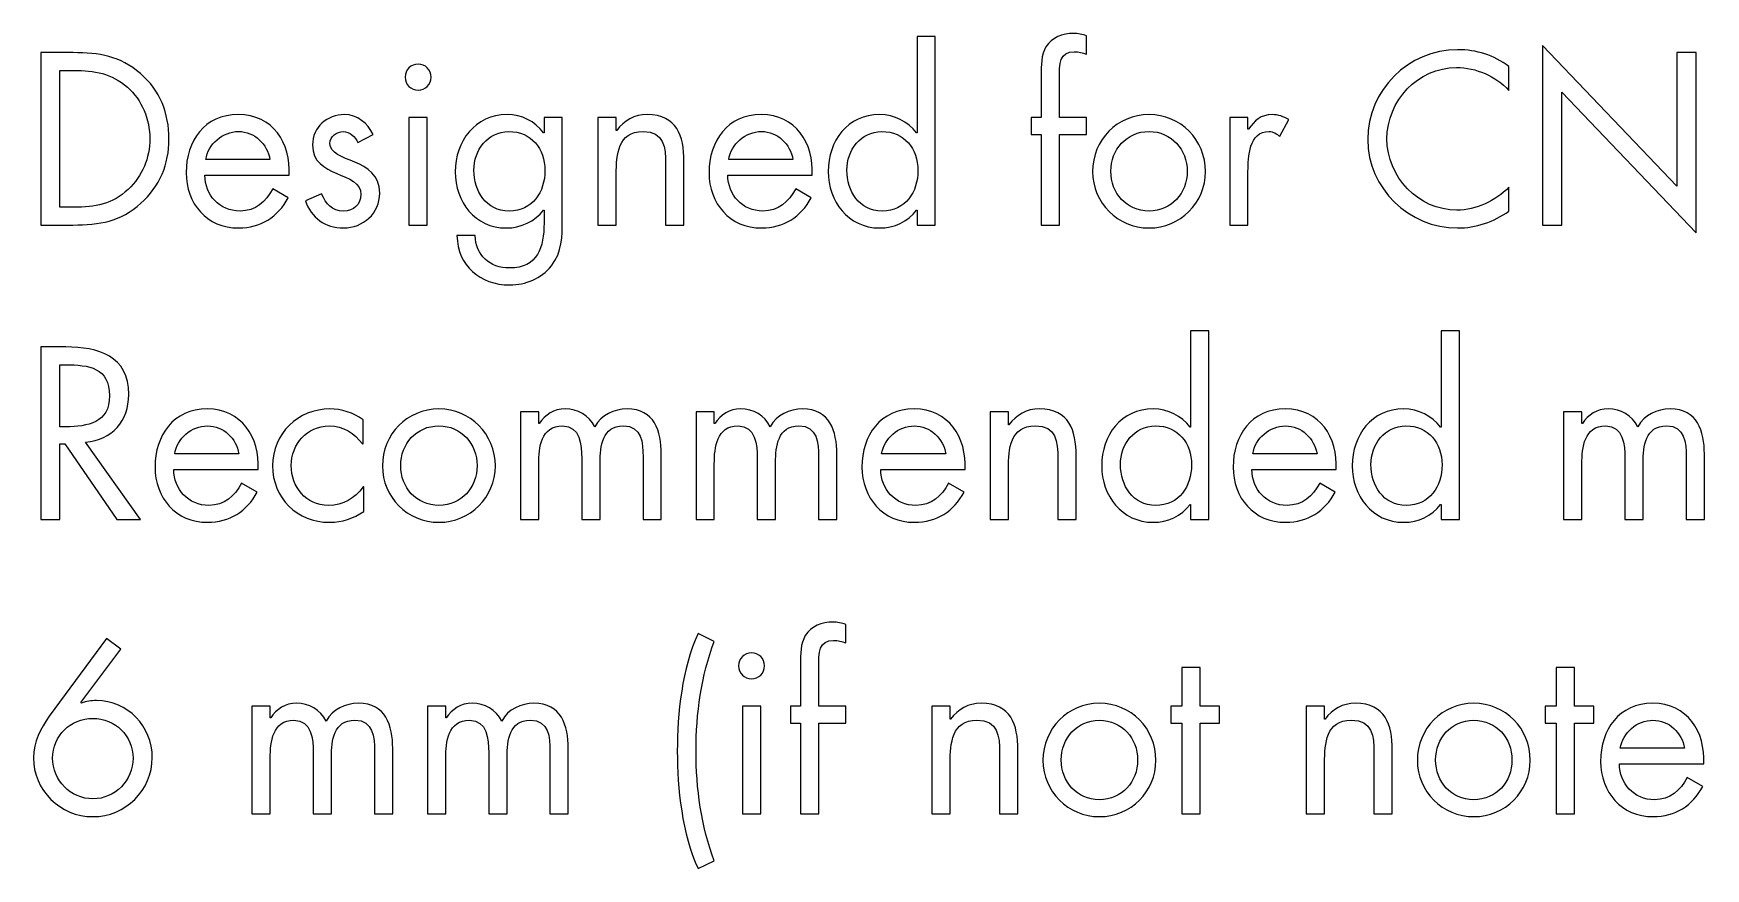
# Model space of a CAD drawing. Extents: x 150 to 6088, y 37 to 2750.
# Drawn here: x 4627.3 to 5066.1, y 759.3 to 978.4 of the extents above; entities that cross this region are included whole.
import ezdxf

# ---------------------------------------------------------------- set-up
doc = ezdxf.new("R2010")
doc.units = 0
doc.layers.add('00_Layout', color=7, linetype='CONTINUOUS')

msp = doc.modelspace()

# ---------------------------------------------------------------- linework, layer by layer
at = {"layer": '00_Layout', "color": 7}
for p, q in [((4863.943643, 977.613607), (4859.145964, 977.613607)), ((4859.145964, 977.613607), (4859.145964, 952.30534)), ((4863.943643, 928.136552), (4863.943643, 977.613607)), ((4903.645345, 972.935757), (4903.645345, 977.793523)), ((5058.553523, 938.331825), (5023.289933, 975.274669)), ((5023.289933, 975.274669), (5023.289933, 928.136552)), ((4637.728825, 973.355571), (4629.212699, 973.355571)), ((4629.212699, 973.355571), (4629.212699, 928.136552)), ((4728.226711, 970.356949), (4728.226711, 970.356949)), ((5014.474035, 963.460149), (5014.474035, 969.697264)), ((5063.591178, 973.355571), (5058.553523, 973.355571)), ((5058.553523, 973.355571), (5058.553523, 938.331825)), ((5063.591178, 926.097492), (5063.591178, 973.355571)), ((4634.250355, 932.814375), (4634.250355, 968.677748)), ((4634.250355, 968.677748), (4637.908741, 968.677748)), ((4891.71081, 967.538269), (4891.71081, 956.323479)), ((4896.508754, 956.323479), (4896.508754, 965.859042)), ((5028.327588, 928.136552), (5028.327588, 962.980381)), ((5028.327588, 962.980381), (5063.591178, 926.097492)), ((4730.625683, 956.323479), (4725.828004, 956.323479)), ((4725.828004, 956.323479), (4725.828004, 928.136552)), ((4730.625683, 928.136552), (4730.625683, 956.323479)), ((4752.03572, 952.665173), (4752.03572, 952.665173)), ((4761.27151, 952.30534), (4761.15139, 952.30534)), ((4766.06919, 956.323479), (4761.27151, 956.323479)), ((4761.27151, 956.323479), (4761.27151, 952.30534)), ((4766.06919, 929.515901), (4766.06919, 956.323479)), ((4780.222515, 956.323479), (4775.424836, 956.323479)), ((4775.424836, 956.323479), (4775.424836, 928.136552)), ((4780.222515, 952.905043), (4780.222515, 956.323479)), ((4780.342636, 952.905043), (4780.222515, 952.905043)), ((4849.910174, 952.665173), (4849.910174, 952.665173)), ((4859.145964, 952.30534), (4859.026108, 952.30534)), ((4891.71081, 956.323479), (4889.072126, 956.323479)), ((4889.072126, 956.323479), (4889.072126, 951.885527)), ((4903.645345, 956.323479), (4896.508754, 956.323479)), ((4903.645345, 951.885527), (4903.645345, 956.323479)), ((4920.017726, 952.665173), (4920.017726, 952.665173)), ((4945.98573, 956.323479), (4941.188051, 956.323479)), ((4941.188051, 956.323479), (4941.188051, 928.136552)), ((4945.98573, 953.264876), (4945.98573, 956.323479)), ((4946.105586, 953.264876), (4945.98573, 953.264876)), ((4954.381734, 951.405759), (4956.66085, 955.78373)), ((4712.394079, 949.786512), (4716.412297, 951.885527)), ((4889.072126, 951.885527), (4891.71081, 951.885527)), ((4891.71081, 951.885527), (4891.71081, 928.136552)), ((4896.508754, 951.885527), (4903.645345, 951.885527)), ((4896.508754, 928.136552), (4896.508754, 951.885527)), ((4689.364796, 945.288579), (4672.512726, 945.288579)), ((4793.176751, 944.029165), (4793.176751, 928.136552)), ((4797.974431, 928.136552), (4797.974431, 944.868792)), ((4826.581118, 945.288579), (4809.729049, 945.288579)), ((4672.27275, 941.210485), (4694.402452, 941.210485)), ((4780.222515, 928.136552), (4780.222515, 941.510337)), ((4809.489072, 941.210485), (4831.618774, 941.210485)), ((4945.98573, 928.136552), (4945.98573, 942.230002)), ((4694.16274, 935.273222), (4690.084461, 937.61216)), ((4702.918577, 936.292765), (4698.660646, 934.493602)), ((4831.378798, 935.273222), (4827.300784, 937.61216)), ((5014.474035, 931.794858), (5014.474035, 938.031947)), ((4637.908741, 932.814375), (4634.250355, 932.814375)), ((4761.15139, 932.034729), (4761.27151, 932.034729)), ((4761.27151, 932.034729), (4761.27151, 928.676301)), ((4859.026108, 932.034729), (4859.145964, 932.034729)), ((4859.145964, 932.034729), (4859.145964, 928.136552)), ((4629.212699, 928.136552), (4637.608969, 928.136552)), ((4725.828004, 928.136552), (4730.625683, 928.136552)), ((4775.424836, 928.136552), (4780.222515, 928.136552)), ((4793.176751, 928.136552), (4797.974431, 928.136552)), ((4859.145964, 928.136552), (4863.943643, 928.136552)), ((4891.71081, 928.136552), (4896.508754, 928.136552)), ((4920.017726, 927.356906), (4920.017726, 927.356906)), ((4941.188051, 928.136552), (4945.98573, 928.136552)), ((5023.289933, 928.136552), (5028.327588, 928.136552)), ((4743.219823, 925.377827), (4738.422143, 925.377827)), ((4935.730502, 900.389282), (4930.932823, 900.389282)), ((4930.932823, 900.389282), (4930.932823, 875.081015)), ((4935.730502, 850.912226), (4935.730502, 900.389282)), ((5001.460003, 900.389282), (4996.662059, 900.389282)), ((4996.662059, 900.389282), (4996.662059, 875.081015)), ((5001.460003, 850.912226), (5001.460003, 900.389282)), ((4635.749746, 896.131246), (4629.212699, 896.131246)), ((4629.212699, 896.131246), (4629.212699, 850.912226)), ((4634.250355, 891.453422), (4635.749746, 891.453422)), ((4634.250355, 875.20095), (4634.250355, 891.453422)), ((4759.89224, 879.099154), (4755.094297, 879.099154)), ((4755.094297, 879.099154), (4755.094297, 850.912226)), ((4759.89224, 876.040577), (4759.89224, 879.099154)), ((4805.950807, 879.099154), (4801.152863, 879.099154)), ((4801.152863, 879.099154), (4801.152863, 850.912226)), ((4805.950807, 876.040577), (4805.950807, 879.099154)), ((4883.134889, 879.099154), (4878.33721, 879.099154)), ((4878.33721, 879.099154), (4878.33721, 850.912226)), ((4883.134889, 875.680745), (4883.134889, 879.099154)), ((5033.604956, 879.099154), (5028.807277, 879.099154)), ((5028.807277, 879.099154), (5028.807277, 850.912226)), ((5033.604956, 876.040577), (5033.604956, 879.099154)), ((4635.809806, 875.20095), (4634.250355, 875.20095)), ((4713.773614, 870.703043), (4713.773614, 877.060094)), ((4733.68426, 875.440847), (4733.68426, 875.440847)), ((4760.012096, 876.040577), (4759.89224, 876.040577)), ((4806.070663, 876.040577), (4805.950807, 876.040577)), ((4883.254745, 875.680745), (4883.134889, 875.680745)), ((4921.697033, 875.440847), (4921.697033, 875.440847)), ((4930.932823, 875.081015), (4930.812702, 875.081015)), ((4987.426533, 875.440847), (4987.426533, 875.440847)), ((4996.662059, 875.081015), (4996.542203, 875.081015)), ((5033.725077, 876.040577), (5033.604956, 876.040577)), ((4634.250355, 870.763024), (4635.509769, 870.763024)), ((4634.250355, 850.912226), (4634.250355, 870.763024)), ((4635.509769, 870.763024), (4649.183671, 850.912226)), ((4655.36062, 850.912226), (4640.967318, 871.182838)), ((4713.653493, 870.703043), (4713.773614, 870.703043)), ((4681.208768, 868.06428), (4664.356433, 868.06428)), ((4759.89224, 850.912226), (4759.89224, 865.485471)), ((4771.166906, 866.924801), (4771.166906, 850.912226)), ((4775.964585, 850.912226), (4775.964585, 865.845304)), ((4787.239514, 867.284634), (4787.239514, 850.912226)), ((4792.037193, 850.912226), (4792.037193, 868.06428)), ((4805.950807, 850.912226), (4805.950807, 865.485471)), ((4817.225472, 866.924801), (4817.225472, 850.912226)), ((4822.023416, 850.912226), (4822.023416, 865.845304)), ((4833.298081, 867.284634), (4833.298081, 850.912226)), ((4838.09576, 850.912226), (4838.09576, 868.06428)), ((4866.702448, 868.06428), (4849.850378, 868.06428)), ((4896.088861, 866.804866), (4896.088861, 850.912226)), ((4900.88654, 850.912226), (4900.88654, 867.644467)), ((4964.097213, 868.06428), (4947.245144, 868.06428)), ((5033.604956, 850.912226), (5033.604956, 865.485471)), ((5044.879886, 866.924801), (5044.879886, 850.912226)), ((5049.677565, 850.912226), (5049.677565, 865.845304)), ((5060.95223, 867.284634), (5060.95223, 850.912226)), ((5065.750174, 850.912226), (5065.750174, 868.06428)), ((4664.116722, 863.98616), (4686.246423, 863.98616)), ((4686.006447, 858.048923), (4681.928433, 860.387835)), ((4849.610402, 863.98616), (4871.740104, 863.98616)), ((4871.500392, 858.048923), (4867.422113, 860.387835)), ((4883.134889, 850.912226), (4883.134889, 864.286012)), ((4947.005167, 863.98616), (4969.134869, 863.98616)), ((4968.895157, 858.048923), (4964.816878, 860.387835)), ((4713.95353, 859.428272), (4713.833409, 859.428272)), ((4713.95353, 853.011241), (4713.95353, 859.428272)), ((4930.812702, 854.81043), (4930.932823, 854.81043)), ((4930.932823, 854.81043), (4930.932823, 850.912226)), ((4996.542203, 854.81043), (4996.662059, 854.81043)), ((4996.662059, 854.81043), (4996.662059, 850.912226)), ((4629.212699, 850.912226), (4634.250355, 850.912226)), ((4649.183671, 850.912226), (4655.36062, 850.912226)), ((4733.68426, 850.13258), (4733.68426, 850.13258)), ((4755.094297, 850.912226), (4759.89224, 850.912226)), ((4771.166906, 850.912226), (4775.964585, 850.912226)), ((4787.239514, 850.912226), (4792.037193, 850.912226)), ((4801.152863, 850.912226), (4805.950807, 850.912226)), ((4817.225472, 850.912226), (4822.023416, 850.912226)), ((4833.298081, 850.912226), (4838.09576, 850.912226)), ((4878.33721, 850.912226), (4883.134889, 850.912226)), ((4896.088861, 850.912226), (4900.88654, 850.912226)), ((4930.932823, 850.912226), (4935.730502, 850.912226)), ((4996.662059, 850.912226), (5001.460003, 850.912226)), ((5028.807277, 850.912226), (5033.604956, 850.912226)), ((5044.879886, 850.912226), (5049.677565, 850.912226)), ((5060.95223, 850.912226), (5065.750174, 850.912226)), ((4805.950807, 818.906947), (4801.692877, 820.94598)), ((4840.494732, 818.487133), (4840.494732, 823.344873)), ((4646.424866, 819.686566), (4631.431755, 799.236065)), ((4639.767964, 802.834391), (4650.203108, 816.867887)), ((4650.203108, 816.867887), (4646.424866, 819.686566)), ((4815.726346, 815.908324), (4815.726346, 815.908324)), ((4828.560197, 813.089645), (4828.560197, 801.874828)), ((4933.451651, 812.010121), (4928.653972, 812.010121)), ((4928.653972, 812.010121), (4928.653972, 801.874828)), ((4933.451651, 801.874828), (4933.451651, 812.010121)), ((5031.686202, 812.010121), (5026.888523, 812.010121)), ((5026.888523, 812.010121), (5026.888523, 801.874828)), ((5031.686202, 801.874828), (5031.686202, 812.010121)), ((4833.358141, 801.874828), (4833.358141, 811.410418)), ((4639.88782, 802.714455), (4639.767964, 802.834391)), ((4689.424856, 801.874828), (4684.627177, 801.874828)), ((4684.627177, 801.874828), (4684.627177, 773.687901)), ((4689.424856, 798.816252), (4689.424856, 801.874828)), ((4689.544712, 798.816252), (4689.424856, 798.816252)), ((4735.483423, 801.874828), (4730.685744, 801.874828)), ((4730.685744, 801.874828), (4730.685744, 773.687901)), ((4735.483423, 798.816252), (4735.483423, 801.874828)), ((4735.603543, 798.816252), (4735.483423, 798.816252)), ((4818.125318, 801.874828), (4813.327374, 801.874828)), ((4813.327374, 801.874828), (4813.327374, 773.687901)), ((4818.125318, 773.687901), (4818.125318, 801.874828)), ((4828.560197, 801.874828), (4825.921514, 801.874828)), ((4825.921514, 801.874828), (4825.921514, 797.436903)), ((4840.494732, 801.874828), (4833.358141, 801.874828)), ((4840.494732, 797.436903), (4840.494732, 801.874828)), ((4867.84227, 801.874828), (4863.044327, 801.874828)), ((4863.044327, 801.874828), (4863.044327, 773.687901)), ((4867.84227, 798.456419), (4867.84227, 801.874828)), ((4928.653972, 801.874828), (4925.715251, 801.874828)), ((4925.715251, 801.874828), (4925.715251, 797.436903)), ((4938.489306, 801.874828), (4933.451651, 801.874828)), ((4938.489306, 797.436903), (4938.489306, 801.874828)), ((4966.076557, 801.874828), (4961.278878, 801.874828)), ((4961.278878, 801.874828), (4961.278878, 773.687901)), ((4966.076557, 798.456419), (4966.076557, 801.874828)), ((5026.888523, 801.874828), (5023.949802, 801.874828)), ((5023.949802, 801.874828), (5023.949802, 797.436903)), ((5036.723858, 801.874828), (5031.686202, 801.874828)), ((5036.723858, 797.436903), (5036.723858, 801.874828)), ((4825.921514, 797.436903), (4828.560197, 797.436903)), ((4828.560197, 797.436903), (4828.560197, 773.687901)), ((4833.358141, 797.436903), (4840.494732, 797.436903)), ((4833.358141, 773.687901), (4833.358141, 797.436903)), ((4867.962126, 798.456419), (4867.84227, 798.456419)), ((4907.003958, 798.216522), (4907.003958, 798.216522)), ((4925.715251, 797.436903), (4928.653972, 797.436903)), ((4928.653972, 797.436903), (4928.653972, 773.687901)), ((4933.451651, 797.436903), (4938.489306, 797.436903)), ((4933.451651, 773.687901), (4933.451651, 797.436903)), ((4966.196677, 798.456419), (4966.076557, 798.456419)), ((5005.238509, 798.216522), (5005.238509, 798.216522)), ((5023.949802, 797.436903), (5026.888523, 797.436903)), ((5026.888523, 797.436903), (5026.888523, 773.687901)), ((5031.686202, 797.436903), (5036.723858, 797.436903)), ((5031.686202, 773.687901), (5031.686202, 797.436903)), ((4716.77213, 790.060309), (4716.77213, 773.687901)), ((4721.570074, 773.687901), (4721.570074, 790.839955)), ((4762.830697, 790.060309), (4762.830697, 773.687901)), ((4767.62864, 773.687901), (4767.62864, 790.839955)), ((4885.593921, 773.687901), (4885.593921, 790.420141)), ((4983.828472, 773.687901), (4983.828472, 790.420141)), ((5060.532866, 790.839955), (5043.680532, 790.839955)), ((4689.424856, 773.687901), (4689.424856, 788.261146)), ((4700.699521, 789.700476), (4700.699521, 773.687901)), ((4705.497465, 773.687901), (4705.497465, 788.620979)), ((4735.483423, 773.687901), (4735.483423, 788.261146)), ((4746.758352, 789.700476), (4746.758352, 773.687901)), ((4751.556031, 773.687901), (4751.556031, 788.620979)), ((4867.84227, 773.687901), (4867.84227, 787.061713)), ((4880.796242, 789.580541), (4880.796242, 773.687901)), ((4966.076557, 773.687901), (4966.076557, 787.061713)), ((4979.030529, 789.580541), (4979.030529, 773.687901)), ((5043.44082, 786.761835), (5065.570522, 786.761835)), ((5065.330545, 780.824598), (5061.252531, 783.163509)), ((4642.886601, 777.586105), (4642.886601, 777.586105)), ((4684.627177, 773.687901), (4689.424856, 773.687901)), ((4700.699521, 773.687901), (4705.497465, 773.687901)), ((4716.77213, 773.687901), (4721.570074, 773.687901)), ((4730.685744, 773.687901), (4735.483423, 773.687901)), ((4746.758352, 773.687901), (4751.556031, 773.687901)), ((4762.830697, 773.687901), (4767.62864, 773.687901)), ((4813.327374, 773.687901), (4818.125318, 773.687901)), ((4828.560197, 773.687901), (4833.358141, 773.687901)), ((4863.044327, 773.687901), (4867.84227, 773.687901)), ((4880.796242, 773.687901), (4885.593921, 773.687901)), ((4907.003958, 772.908282), (4907.003958, 772.908282)), ((4928.653972, 773.687901), (4933.451651, 773.687901)), ((4961.278878, 773.687901), (4966.076557, 773.687901)), ((4979.030529, 773.687901), (4983.828472, 773.687901)), ((5005.238509, 772.908282), (5005.238509, 772.908282)), ((5026.888523, 773.687901), (5031.686202, 773.687901)), ((4801.692877, 759.294599), (4805.950807, 761.333633))]:
    msp.add_line(p, q, dxfattribs=at)
for points in [[(4892.970224, 974.854882), (4891.71081, 972.815822), (4891.71081, 969.877181), (4891.71081, 967.538269)], [(4900.226935, 978.393227), (4897.348275, 978.393227), (4894.529675, 977.37371), (4892.970224, 974.854882)], [(4903.645345, 977.793523), (4902.505787, 978.153356), (4901.366493, 978.393227), (4900.226935, 978.393227)], [(5000.980314, 974.135217), (4988.026078, 974.135217), (4977.411018, 963.52013), (4977.411018, 950.566132)], [(5014.474035, 969.697264), (5010.455817, 972.695887), (5006.01797, 974.135217), (5000.980314, 974.135217)], [(4655.36062, 967.898102), (4650.023192, 972.455989), (4644.505847, 973.355571), (4637.728825, 973.355571)], [(4728.226711, 970.356949), (4726.367753, 970.356949), (4724.808302, 968.797683), (4724.808302, 966.938539)], [(4731.645121, 966.938539), (4731.645121, 968.797683), (4730.085934, 970.356949), (4728.226711, 970.356949)], [(4896.508754, 965.859042), (4896.508754, 970.836743), (4896.508754, 973.595468), (4900.406852, 973.595468)], [(4900.406852, 973.595468), (4901.606205, 973.595468), (4902.565847, 973.29559), (4903.645345, 972.935757)], [(4637.908741, 968.677748), (4643.246434, 968.677748), (4647.804136, 967.958083), (4651.94221, 964.299776)], [(4662.857308, 950.686094), (4662.857308, 957.402977), (4660.518396, 963.460149), (4655.36062, 967.898102)], [(4724.808302, 966.938539), (4724.808302, 965.019441), (4726.367753, 963.52013), (4728.226711, 963.52013)], [(4728.226711, 963.52013), (4730.085934, 963.52013), (4731.645121, 965.019441), (4731.645121, 966.938539)], [(4982.448673, 950.746048), (4982.448673, 960.701451), (4990.604966, 969.457367), (5000.680278, 969.457367)], [(5000.680278, 969.457367), (5005.89785, 969.457367), (5010.87571, 967.178437), (5014.474035, 963.460149)], [(4651.94221, 964.299776), (4655.840573, 960.881367), (4657.819652, 955.903666), (4657.819652, 950.746048)], [(4681.028851, 957.103099), (4672.212954, 957.103099), (4667.355214, 950.206299), (4667.355214, 941.87017)], [(4694.402452, 941.210485), (4694.882405, 949.606596), (4690.084461, 957.103099), (4681.028851, 957.103099)], [(4708.915874, 957.103099), (4704.357907, 957.103099), (4700.519605, 953.864606), (4700.519605, 949.126802)], [(4716.412297, 951.885527), (4715.152884, 954.824168), (4712.154367, 957.103099), (4708.915874, 957.103099)], [(4751.556031, 957.103099), (4743.219823, 957.103099), (4737.94219, 950.026383), (4737.94219, 942.110067)], [(4761.15139, 952.30534), (4758.872538, 955.363917), (4755.454129, 957.103099), (4751.556031, 957.103099)], [(4788.378808, 957.103099), (4784.900338, 957.103099), (4782.321715, 955.603814), (4780.342636, 952.905043)], [(4797.974431, 944.868792), (4797.974431, 951.465713), (4796.175268, 957.103099), (4788.378808, 957.103099)], [(4818.244909, 957.103099), (4809.429012, 957.103099), (4804.571273, 950.206299), (4804.571273, 941.87017)], [(4831.618774, 941.210485), (4832.098463, 949.606596), (4827.300784, 957.103099), (4818.244909, 957.103099)], [(4849.370425, 957.103099), (4840.91436, 957.103099), (4835.816909, 950.206299), (4835.816909, 942.170048)], [(4859.026108, 952.30534), (4856.746992, 955.303936), (4853.148667, 957.103099), (4849.370425, 957.103099)], [(4920.017726, 957.103099), (4911.741577, 957.103099), (4905.204531, 950.446196), (4905.204531, 942.170048)], [(4934.830921, 942.170048), (4934.830921, 950.446196), (4928.293874, 957.103099), (4920.017726, 957.103099)], [(4952.34286, 957.103099), (4949.224223, 957.103099), (4947.784893, 955.483852), (4946.105586, 953.264876)], [(4956.66085, 955.78373), (4955.281316, 956.56335), (4953.962106, 957.103099), (4952.34286, 957.103099)], [(4672.512726, 945.288579), (4673.112535, 949.366699), (4676.950573, 952.665173), (4681.088647, 952.665173)], [(4681.088647, 952.665173), (4685.286782, 952.665173), (4688.705191, 949.366699), (4689.364796, 945.288579)], [(4705.077572, 949.546615), (4705.077572, 951.345778), (4706.876735, 952.665173), (4708.556042, 952.665173)], [(4708.556042, 952.665173), (4710.295144, 952.665173), (4711.734474, 951.285797), (4712.394079, 949.786512)], [(4742.85999, 942.52988), (4742.85999, 947.807433), (4746.458315, 952.665173), (4752.03572, 952.665173)], [(4752.03572, 952.665173), (4757.972957, 952.665173), (4761.511222, 948.107285), (4761.511222, 942.469899)], [(4780.222515, 941.510337), (4780.222515, 946.547993), (4780.642408, 952.665173), (4787.23925, 952.665173)], [(4787.23925, 952.665173), (4792.816919, 952.665173), (4793.176751, 948.587053), (4793.176751, 944.029165)], [(4809.729049, 945.288579), (4810.328593, 949.366699), (4814.166895, 952.665173), (4818.30497, 952.665173)], [(4818.30497, 952.665173), (4822.503104, 952.665173), (4825.921514, 949.366699), (4826.581118, 945.288579)], [(4840.734444, 942.52988), (4840.734444, 947.807433), (4844.332769, 952.665173), (4849.910174, 952.665173)], [(4849.910174, 952.665173), (4855.847411, 952.665173), (4859.385941, 948.107285), (4859.385941, 942.469899)], [(4910.002475, 942.230002), (4910.002475, 947.927369), (4914.080489, 952.665173), (4920.017726, 952.665173)], [(4920.017726, 952.665173), (4925.954963, 952.665173), (4930.033241, 947.927369), (4930.033241, 942.230002)], [(4945.98573, 942.230002), (4945.98573, 945.888309), (4946.225706, 952.665173), (4951.503074, 952.665173)], [(4951.503074, 952.665173), (4952.762488, 952.665173), (4953.422357, 952.065443), (4954.381734, 951.405759)], [(4657.819652, 950.746048), (4657.819652, 945.708392), (4655.900369, 940.970588), (4652.182187, 937.492198)], [(4655.48074, 933.833892), (4660.458336, 938.271844), (4662.857308, 944.089146), (4662.857308, 950.686094)], [(4700.519605, 949.126802), (4700.519605, 940.250923), (4713.233865, 942.409918), (4713.233865, 936.112849)], [(4711.614618, 944.628895), (4708.316065, 946.008244), (4705.077572, 946.967806), (4705.077572, 949.546615)], [(4977.411018, 950.566132), (4977.411018, 937.732095), (4988.205994, 927.356906), (5000.980314, 927.356906)], [(5000.800398, 932.034729), (4990.665026, 932.034729), (4982.448673, 940.790672), (4982.448673, 950.746048)], [(4718.1514, 936.532662), (4718.1514, 941.27044), (4714.912907, 943.249545), (4711.614618, 944.628895)], [(4667.355214, 941.87017), (4667.355214, 933.773937), (4672.752703, 927.356906), (4681.148707, 927.356906)], [(4681.50854, 931.794858), (4676.050991, 931.794858), (4672.33281, 935.992913), (4672.27275, 941.210485)], [(4737.94219, 942.110067), (4737.94219, 934.253705), (4743.159762, 927.356906), (4751.376115, 927.356906)], [(4752.09578, 931.794858), (4746.098483, 931.794858), (4742.85999, 937.01243), (4742.85999, 942.52988)], [(4761.511222, 942.469899), (4761.511222, 936.772533), (4758.272729, 931.794858), (4752.09578, 931.794858)], [(4804.571273, 941.87017), (4804.571273, 933.773937), (4809.968761, 927.356906), (4818.36503, 927.356906)], [(4818.724863, 931.794858), (4813.267314, 931.794858), (4809.549133, 935.992913), (4809.489072, 941.210485)], [(4835.816909, 942.170048), (4835.816909, 934.373641), (4841.034481, 927.356906), (4849.310629, 927.356906)], [(4849.970234, 931.794858), (4843.972937, 931.794858), (4840.734444, 937.01243), (4840.734444, 942.52988)], [(4859.385941, 942.469899), (4859.385941, 936.772533), (4856.147448, 931.794858), (4849.970234, 931.794858)], [(4905.204531, 942.170048), (4905.204531, 933.893873), (4911.801637, 927.356906), (4920.017726, 927.356906)], [(4920.017726, 931.794858), (4914.080489, 931.794858), (4910.002475, 936.472681), (4910.002475, 942.230002)], [(4930.033241, 942.230002), (4930.033241, 936.472681), (4925.954963, 931.794858), (4920.017726, 931.794858)], [(4920.017726, 927.356906), (4928.234079, 927.356906), (4934.830921, 933.893873), (4934.830921, 942.170048)], [(4652.182187, 937.492198), (4648.044113, 933.594021), (4643.42635, 932.814375), (4637.908741, 932.814375)], [(4681.148707, 927.356906), (4686.906028, 927.356906), (4691.463995, 930.235566), (4694.16274, 935.273222)], [(4690.084461, 937.61216), (4688.225502, 934.253705), (4685.586554, 931.794858), (4681.50854, 931.794858)], [(4708.675898, 931.794858), (4705.497465, 931.794858), (4704.11793, 933.653975), (4702.918577, 936.292765)], [(4708.615837, 927.356906), (4713.833409, 927.356906), (4718.1514, 931.195128), (4718.1514, 936.532662)], [(4713.233865, 936.112849), (4713.233865, 933.53404), (4711.254786, 931.794858), (4708.675898, 931.794858)], [(4818.36503, 927.356906), (4824.122351, 927.356906), (4828.680053, 930.235566), (4831.378798, 935.273222)], [(4827.300784, 937.61216), (4825.44156, 934.253705), (4822.802877, 931.794858), (4818.724863, 931.794858)], [(5014.474035, 938.031947), (5010.87571, 934.433621), (5005.89785, 932.034729), (5000.800398, 932.034729)], [(4637.608969, 928.136552), (4644.685764, 928.136552), (4650.083252, 929.036133), (4655.48074, 933.833892)], [(4698.660646, 934.493602), (4700.159772, 930.05565), (4703.878218, 927.356906), (4708.615837, 927.356906)], [(4751.376115, 927.356906), (4755.154357, 927.356906), (4758.872538, 929.096088), (4761.15139, 932.034729)], [(4849.310629, 927.356906), (4853.148667, 927.356906), (4856.687197, 928.976152), (4859.026108, 932.034729)], [(5000.980314, 927.356906), (5005.777994, 927.356906), (5010.575673, 928.976152), (5014.474035, 931.794858)], [(4761.27151, 928.676301), (4761.27151, 922.31925), (4759.652264, 916.861781), (4752.215636, 916.861781)], [(4763.190529, 917.40153), (4766.06919, 921.119791), (4766.06919, 925.017994), (4766.06919, 929.515901)], [(4738.422143, 925.377827), (4738.60206, 917.40153), (4744.419176, 912.423828), (4752.275697, 912.423828)], [(4752.215636, 916.861781), (4747.058125, 916.861781), (4743.279883, 920.160255), (4743.219823, 925.377827)], [(4752.275697, 912.423828), (4756.473567, 912.423828), (4760.551845, 914.043075), (4763.190529, 917.40153)], [(4652.302043, 883.657042), (4652.302043, 893.852315), (4644.325931, 896.131246), (4635.749746, 896.131246)], [(4635.749746, 891.453422), (4641.807103, 891.453422), (4647.264387, 890.733757), (4647.264387, 883.297209)], [(4647.264387, 883.297209), (4647.264387, 876.280448), (4641.507066, 875.20095), (4635.809806, 875.20095)], [(4640.967318, 871.182838), (4647.924257, 871.782541), (4652.302043, 876.700261), (4652.302043, 883.657042)], [(4672.872559, 879.8788), (4664.056661, 879.8788), (4659.198922, 872.982), (4659.198922, 864.645844)], [(4686.246423, 863.98616), (4686.726112, 872.382271), (4681.928433, 879.8788), (4672.872559, 879.8788)], [(4705.077572, 879.8788), (4696.801423, 879.8788), (4690.024665, 873.401787), (4690.024665, 865.005677)], [(4713.773614, 877.060094), (4711.254786, 878.859257), (4708.136149, 879.8788), (4705.077572, 879.8788)], [(4733.68426, 879.8788), (4725.408111, 879.8788), (4718.871065, 873.221871), (4718.871065, 864.945722)], [(4748.497455, 864.945722), (4748.497455, 873.221871), (4741.960409, 879.8788), (4733.68426, 879.8788)], [(4766.788855, 879.8788), (4763.910194, 879.8788), (4761.511487, 878.379489), (4760.012096, 876.040577)], [(4774.585315, 875.20095), (4773.085924, 878.139591), (4770.087408, 879.8788), (4766.788855, 879.8788)], [(4783.04138, 879.8788), (4779.62297, 879.8788), (4776.264622, 878.319508), (4774.585315, 875.20095)], [(4792.037193, 868.06428), (4792.037193, 874.001517), (4790.238031, 879.8788), (4783.04138, 879.8788)], [(4812.847686, 879.8788), (4809.968761, 879.8788), (4807.570053, 878.379489), (4806.070663, 876.040577)], [(4820.643881, 875.20095), (4819.144755, 878.139591), (4816.145974, 879.8788), (4812.847686, 879.8788)], [(4829.099946, 879.8788), (4825.681537, 879.8788), (4822.323188, 878.319508), (4820.643881, 875.20095)], [(4838.09576, 868.06428), (4838.09576, 874.001517), (4836.296597, 879.8788), (4829.099946, 879.8788)], [(4858.366504, 879.8788), (4849.550606, 879.8788), (4844.692867, 872.982), (4844.692867, 864.645844)], [(4871.740104, 863.98616), (4872.220057, 872.382271), (4867.422113, 879.8788), (4858.366504, 879.8788)], [(4891.291182, 879.8788), (4887.812712, 879.8788), (4885.233824, 878.379489), (4883.254745, 875.680745)], [(4900.88654, 867.644467), (4900.88654, 874.241414), (4899.087378, 879.8788), (4891.291182, 879.8788)], [(4921.157284, 879.8788), (4912.701219, 879.8788), (4907.603503, 872.982), (4907.603503, 864.945722)], [(4930.812702, 875.081015), (4928.533851, 878.079637), (4924.935525, 879.8788), (4921.157284, 879.8788)], [(4955.761269, 879.8788), (4946.945371, 879.8788), (4942.087632, 872.982), (4942.087632, 864.645844)], [(4969.134869, 863.98616), (4969.614822, 872.382271), (4964.816878, 879.8788), (4955.761269, 879.8788)], [(4986.886785, 879.8788), (4978.43072, 879.8788), (4973.333004, 872.982), (4973.333004, 864.945722)], [(4996.542203, 875.081015), (4994.263352, 878.079637), (4990.665026, 879.8788), (4986.886785, 879.8788)], [(5040.501835, 879.8788), (5037.623174, 879.8788), (5035.224202, 878.379489), (5033.725077, 876.040577)], [(5048.298295, 875.20095), (5046.798904, 878.139591), (5043.800388, 879.8788), (5040.501835, 879.8788)], [(5056.75436, 879.8788), (5053.335951, 879.8788), (5049.977337, 878.319508), (5048.298295, 875.20095)], [(5065.750174, 868.06428), (5065.750174, 874.001517), (5063.951011, 879.8788), (5056.75436, 879.8788)], [(4664.356433, 868.06428), (4664.956243, 872.142373), (4668.794545, 875.440847), (4672.932619, 875.440847)], [(4672.932619, 875.440847), (4677.130489, 875.440847), (4680.548898, 872.142373), (4681.208768, 868.06428)], [(4694.9422, 865.005677), (4694.9422, 870.643062), (4699.080275, 875.440847), (4704.897656, 875.440847)], [(4704.897656, 875.440847), (4708.675898, 875.440847), (4711.434702, 873.521749), (4713.653493, 870.703043)], [(4723.669009, 865.005677), (4723.669009, 870.703043), (4727.747023, 875.440847), (4733.68426, 875.440847)], [(4733.68426, 875.440847), (4739.621497, 875.440847), (4743.699511, 870.703043), (4743.699511, 865.005677)], [(4759.89224, 865.485471), (4759.89224, 869.743481), (4760.491785, 875.440847), (4766.12925, 875.440847)], [(4766.12925, 875.440847), (4770.747013, 875.440847), (4771.166906, 870.403192), (4771.166906, 866.924801)], [(4775.964585, 865.845304), (4775.964585, 870.103314), (4776.564394, 875.440847), (4782.081738, 875.440847)], [(4782.081738, 875.440847), (4786.999538, 875.440847), (4787.239514, 870.94294), (4787.239514, 867.284634)], [(4805.950807, 865.485471), (4805.950807, 869.743481), (4806.550352, 875.440847), (4812.187816, 875.440847)], [(4812.187816, 875.440847), (4816.805844, 875.440847), (4817.225472, 870.403192), (4817.225472, 866.924801)], [(4822.023416, 865.845304), (4822.023416, 870.103314), (4822.62296, 875.440847), (4828.140569, 875.440847)], [(4828.140569, 875.440847), (4833.058104, 875.440847), (4833.298081, 870.94294), (4833.298081, 867.284634)], [(4849.850378, 868.06428), (4850.450187, 872.142373), (4854.288225, 875.440847), (4858.426299, 875.440847)], [(4858.426299, 875.440847), (4862.624434, 875.440847), (4866.042843, 872.142373), (4866.702448, 868.06428)], [(4883.134889, 864.286012), (4883.134889, 869.323694), (4883.554782, 875.440847), (4890.151624, 875.440847)], [(4890.151624, 875.440847), (4895.729029, 875.440847), (4896.088861, 871.362754), (4896.088861, 866.804866)], [(4912.521302, 865.305555), (4912.521302, 870.583108), (4916.119628, 875.440847), (4921.697033, 875.440847)], [(4921.697033, 875.440847), (4927.63427, 875.440847), (4931.172535, 870.88296), (4931.172535, 865.245574)], [(4947.245144, 868.06428), (4947.844953, 872.142373), (4951.68299, 875.440847), (4955.821065, 875.440847)], [(4955.821065, 875.440847), (4960.019199, 875.440847), (4963.437608, 872.142373), (4964.097213, 868.06428)], [(4978.250803, 865.305555), (4978.250803, 870.583108), (4981.849129, 875.440847), (4987.426533, 875.440847)], [(4987.426533, 875.440847), (4993.363771, 875.440847), (4996.902036, 870.88296), (4996.902036, 865.245574)], [(5033.604956, 865.485471), (5033.604956, 869.743481), (5034.204765, 875.440847), (5039.84223, 875.440847)], [(5039.84223, 875.440847), (5044.459993, 875.440847), (5044.879886, 870.403192), (5044.879886, 866.924801)], [(5049.677565, 865.845304), (5049.677565, 870.103314), (5050.277374, 875.440847), (5055.794718, 875.440847)], [(5055.794718, 875.440847), (5060.712518, 875.440847), (5060.95223, 870.94294), (5060.95223, 867.284634)], [(4659.198922, 864.645844), (4659.198922, 856.549612), (4664.59641, 850.13258), (4672.992415, 850.13258)], [(4690.024665, 865.005677), (4690.024665, 856.489631), (4696.501651, 850.13258), (4705.017512, 850.13258)], [(4704.657679, 854.570533), (4698.780502, 854.570533), (4694.9422, 859.428272), (4694.9422, 865.005677)], [(4718.871065, 864.945722), (4718.871065, 856.669547), (4725.468172, 850.13258), (4733.68426, 850.13258)], [(4733.68426, 854.570533), (4727.747023, 854.570533), (4723.669009, 859.248356), (4723.669009, 865.005677)], [(4743.699511, 865.005677), (4743.699511, 859.248356), (4739.621497, 854.570533), (4733.68426, 854.570533)], [(4733.68426, 850.13258), (4741.900348, 850.13258), (4748.497455, 856.669547), (4748.497455, 864.945722)], [(4844.692867, 864.645844), (4844.692867, 856.549612), (4850.090355, 850.13258), (4858.486359, 850.13258)], [(4907.603503, 864.945722), (4907.603503, 857.149342), (4912.821075, 850.13258), (4921.097223, 850.13258)], [(4921.756828, 854.570533), (4915.759795, 854.570533), (4912.521302, 859.788105), (4912.521302, 865.305555)], [(4931.172535, 865.245574), (4931.172535, 859.548234), (4927.934042, 854.570533), (4921.756828, 854.570533)], [(4942.087632, 864.645844), (4942.087632, 856.549612), (4947.48512, 850.13258), (4955.881125, 850.13258)], [(4973.333004, 864.945722), (4973.333004, 857.149342), (4978.550576, 850.13258), (4986.826724, 850.13258)], [(4987.486329, 854.570533), (4981.489296, 854.570533), (4978.250803, 859.788105), (4978.250803, 865.305555)], [(4996.902036, 865.245574), (4996.902036, 859.548234), (4993.663543, 854.570533), (4987.486329, 854.570533)], [(4673.352247, 854.570533), (4667.894963, 854.570533), (4664.176517, 858.768588), (4664.116722, 863.98616)], [(4681.928433, 860.387835), (4680.06921, 857.02938), (4677.430526, 854.570533), (4673.352247, 854.570533)], [(4858.846192, 854.570533), (4853.388643, 854.570533), (4849.670462, 858.768588), (4849.610402, 863.98616)], [(4867.422113, 860.387835), (4865.563155, 857.02938), (4862.924206, 854.570533), (4858.846192, 854.570533)], [(4956.240957, 854.570533), (4950.783409, 854.570533), (4947.065227, 858.768588), (4947.005167, 863.98616)], [(4964.816878, 860.387835), (4962.95792, 857.02938), (4960.318972, 854.570533), (4956.240957, 854.570533)], [(4672.992415, 850.13258), (4678.749736, 850.13258), (4683.307703, 853.011241), (4686.006447, 858.048923)], [(4713.833409, 859.428272), (4711.494498, 856.369696), (4708.675898, 854.570533), (4704.657679, 854.570533)], [(4858.486359, 850.13258), (4864.24368, 850.13258), (4868.801647, 853.011241), (4871.500392, 858.048923)], [(4955.881125, 850.13258), (4961.638446, 850.13258), (4966.196413, 853.011241), (4968.895157, 858.048923)], [(4705.017512, 850.13258), (4708.376125, 850.13258), (4711.194725, 851.152124), (4713.95353, 853.011241)], [(4921.097223, 850.13258), (4924.935525, 850.13258), (4928.473791, 851.751827), (4930.812702, 854.81043)], [(4986.826724, 850.13258), (4990.665026, 850.13258), (4994.203292, 851.751827), (4996.542203, 854.81043)], [(4801.692877, 820.94598), (4797.494742, 812.010121), (4796.235328, 799.835769), (4796.235328, 790.12029)], [(4837.076323, 823.944602), (4834.197662, 823.944602), (4831.379062, 822.925059), (4829.819611, 820.406231)], [(4840.494732, 823.344873), (4839.355439, 823.704705), (4838.215881, 823.944602), (4837.076323, 823.944602)], [(4801.153128, 790.12029), (4801.153128, 799.95573), (4802.532398, 809.851126), (4805.950807, 818.906947)], [(4829.819611, 820.406231), (4828.560197, 818.367198), (4828.560197, 815.428557), (4828.560197, 813.089645)], [(4833.358141, 811.410418), (4833.358141, 816.388092), (4833.358141, 819.146817), (4837.256239, 819.146817)], [(4837.256239, 819.146817), (4838.455857, 819.146817), (4839.415234, 818.846966), (4840.494732, 818.487133)], [(4815.726346, 815.908324), (4813.867123, 815.908324), (4812.307937, 814.349059), (4812.307937, 812.489915)], [(4812.307937, 812.489915), (4812.307937, 810.570791), (4813.867123, 809.071506), (4815.726346, 809.071506)], [(4819.144755, 812.489915), (4819.144755, 814.349059), (4817.585569, 815.908324), (4815.726346, 815.908324)], [(4815.726346, 809.071506), (4817.585569, 809.071506), (4819.144755, 810.570791), (4819.144755, 812.489915)], [(4641.807103, 803.194223), (4641.147234, 803.074288), (4640.487629, 802.954326), (4639.88782, 802.714455)], [(4643.845978, 803.37414), (4643.186373, 803.37414), (4642.466708, 803.314159), (4641.807103, 803.194223)], [(4658.479257, 788.441062), (4658.479257, 796.597276), (4652.062331, 803.37414), (4643.845978, 803.37414)], [(4631.431755, 799.236065), (4629.152904, 796.057527), (4627.293681, 792.519182), (4627.293681, 788.381081)], [(4632.331336, 788.261146), (4632.331336, 794.138429), (4637.00916, 798.696316), (4642.886601, 798.696316)], [(4642.886601, 798.696316), (4648.703718, 798.696316), (4653.441601, 794.138429), (4653.441601, 788.261146)], [(4696.321735, 802.654474), (4693.443074, 802.654474), (4691.044103, 801.155163), (4689.544712, 798.816252)], [(4704.11793, 797.976651), (4702.618805, 800.915293), (4699.620024, 802.654474), (4696.321735, 802.654474)], [(4712.57426, 802.654474), (4709.155851, 802.654474), (4705.797237, 801.095209), (4704.11793, 797.976651)], [(4721.570074, 790.839955), (4721.570074, 796.777192), (4719.770911, 802.654474), (4712.57426, 802.654474)], [(4742.380301, 802.654474), (4739.501641, 802.654474), (4737.102669, 801.155163), (4735.603543, 798.816252)], [(4750.176762, 797.976651), (4748.677371, 800.915293), (4745.678855, 802.654474), (4742.380301, 802.654474)], [(4758.632827, 802.654474), (4755.214417, 802.654474), (4751.855804, 801.095209), (4750.176762, 797.976651)], [(4767.62864, 790.839955), (4767.62864, 796.777192), (4765.829478, 802.654474), (4758.632827, 802.654474)], [(4875.998299, 802.654474), (4872.520094, 802.654474), (4869.941205, 801.155163), (4867.962126, 798.456419)], [(4885.593921, 790.420141), (4885.593921, 797.017089), (4883.794759, 802.654474), (4875.998299, 802.654474)], [(4907.003958, 802.654474), (4898.72781, 802.654474), (4892.190763, 795.997572), (4892.190763, 787.721397)], [(4921.817153, 787.721397), (4921.817153, 795.997572), (4915.280107, 802.654474), (4907.003958, 802.654474)], [(4974.23285, 802.654474), (4970.75438, 802.654474), (4968.175757, 801.155163), (4966.196677, 798.456419)], [(4983.828472, 790.420141), (4983.828472, 797.017089), (4982.02931, 802.654474), (4974.23285, 802.654474)], [(5005.238509, 802.654474), (4996.962361, 802.654474), (4990.425314, 795.997572), (4990.425314, 787.721397)], [(5020.05144, 787.721397), (5020.05144, 795.997572), (5013.514658, 802.654474), (5005.238509, 802.654474)], [(5052.196657, 802.654474), (5043.38076, 802.654474), (5038.52302, 795.757675), (5038.52302, 787.421546)], [(5065.570522, 786.761835), (5066.05021, 795.157945), (5061.252531, 802.654474), (5052.196657, 802.654474)], [(4689.424856, 788.261146), (4689.424856, 792.519182), (4690.024665, 798.216522), (4695.661865, 798.216522)], [(4695.661865, 798.216522), (4700.279893, 798.216522), (4700.699521, 793.178866), (4700.699521, 789.700476)], [(4705.497465, 788.620979), (4705.497465, 792.879015), (4706.097009, 798.216522), (4711.614618, 798.216522)], [(4711.614618, 798.216522), (4716.532418, 798.216522), (4716.77213, 793.718615), (4716.77213, 790.060309)], [(4735.483423, 788.261146), (4735.483423, 792.519182), (4736.083232, 798.216522), (4741.720697, 798.216522)], [(4741.720697, 798.216522), (4746.338459, 798.216522), (4746.758352, 793.178866), (4746.758352, 789.700476)], [(4751.556031, 788.620979), (4751.556031, 792.879015), (4752.155841, 798.216522), (4757.673185, 798.216522)], [(4757.673185, 798.216522), (4762.590985, 798.216522), (4762.830697, 793.718615), (4762.830697, 790.060309)], [(4867.84227, 787.061713), (4867.84227, 792.099369), (4868.261899, 798.216522), (4874.859005, 798.216522)], [(4874.859005, 798.216522), (4880.43641, 798.216522), (4880.796242, 794.138429), (4880.796242, 789.580541)], [(4896.988707, 787.781378), (4896.988707, 793.478718), (4901.066721, 798.216522), (4907.003958, 798.216522)], [(4907.003958, 798.216522), (4912.941195, 798.216522), (4917.019209, 793.478718), (4917.019209, 787.781378)], [(4966.076557, 787.061713), (4966.076557, 792.099369), (4966.49645, 798.216522), (4973.093292, 798.216522)], [(4973.093292, 798.216522), (4978.670696, 798.216522), (4979.030529, 794.138429), (4979.030529, 789.580541)], [(4995.222994, 787.781378), (4995.222994, 793.478718), (4999.301272, 798.216522), (5005.238509, 798.216522)], [(5005.238509, 798.216522), (5011.175746, 798.216522), (5015.25376, 793.478718), (5015.25376, 787.781378)], [(5043.680532, 790.839955), (5044.280341, 794.918075), (5048.118643, 798.216522), (5052.256718, 798.216522)], [(5052.256718, 798.216522), (5056.454588, 798.216522), (5059.872997, 794.918075), (5060.532866, 790.839955)], [(4796.235328, 790.12029), (4796.235328, 780.404784), (4797.494742, 768.230432), (4801.692877, 759.294599)], [(4805.950807, 761.333633), (4802.532398, 770.389427), (4801.153128, 780.284849), (4801.153128, 790.12029)], [(4627.293681, 788.381081), (4627.293681, 779.865035), (4634.310415, 772.908282), (4642.886601, 772.908282)], [(4642.886601, 777.586105), (4637.00916, 777.586105), (4632.331336, 782.383863), (4632.331336, 788.261146)], [(4642.886601, 772.908282), (4651.402462, 772.908282), (4658.479257, 779.805081), (4658.479257, 788.441062)], [(4653.441601, 788.261146), (4653.441601, 782.383863), (4648.763778, 777.586105), (4642.886601, 777.586105)], [(4892.190763, 787.721397), (4892.190763, 779.445248), (4898.78787, 772.908282), (4907.003958, 772.908282)], [(4907.003958, 777.346208), (4901.066721, 777.346208), (4896.988707, 782.024031), (4896.988707, 787.781378)], [(4917.019209, 787.781378), (4917.019209, 782.024031), (4912.941195, 777.346208), (4907.003958, 777.346208)], [(4907.003958, 772.908282), (4915.220047, 772.908282), (4921.817153, 779.445248), (4921.817153, 787.721397)], [(4990.425314, 787.721397), (4990.425314, 779.445248), (4997.022156, 772.908282), (5005.238509, 772.908282)], [(5005.238509, 777.346208), (4999.301272, 777.346208), (4995.222994, 782.024031), (4995.222994, 787.781378)], [(5015.25376, 787.781378), (5015.25376, 782.024031), (5011.175746, 777.346208), (5005.238509, 777.346208)], [(5005.238509, 772.908282), (5013.454598, 772.908282), (5020.05144, 779.445248), (5020.05144, 787.721397)], [(5038.52302, 787.421546), (5038.52302, 779.325287), (5043.920509, 772.908282), (5052.316513, 772.908282)], [(5052.676346, 777.346208), (5047.219062, 777.346208), (5043.500616, 781.544263), (5043.44082, 786.761835)], [(5061.252531, 783.163509), (5059.393308, 779.805081), (5056.754624, 777.346208), (5052.676346, 777.346208)], [(5052.316513, 772.908282), (5058.073834, 772.908282), (5062.631801, 775.786942), (5065.330545, 780.824598)]]:
    msp.add_open_spline(points, degree=3, dxfattribs=at)

doc.saveas('drawing.dxf')
